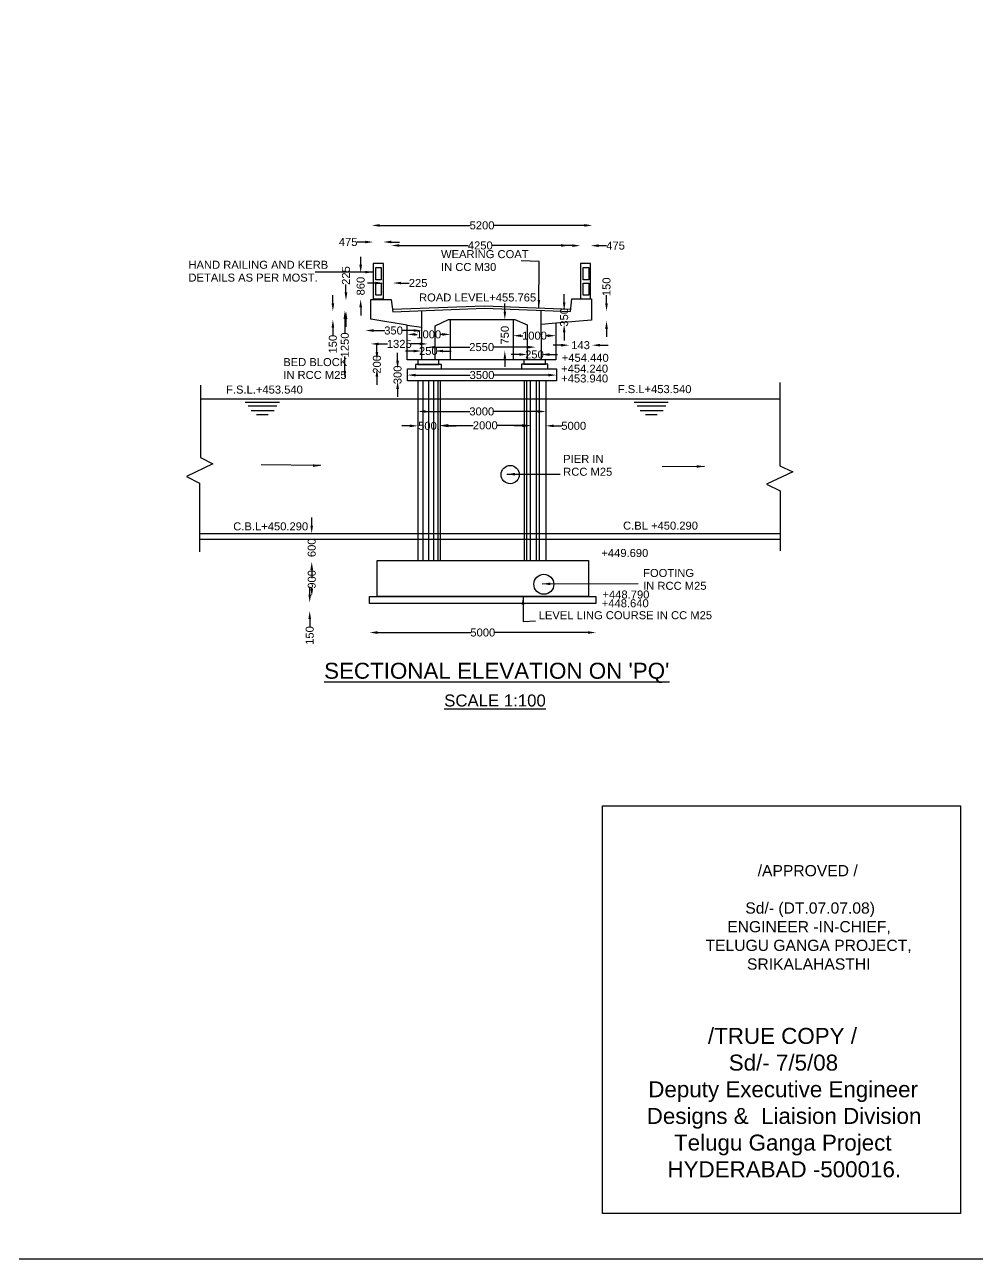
# Model space of a CAD drawing. Header units: millimetres. Extents: x -53221287 to -53198972, y 22125063 to 22139771.
# Drawn here: x -53209494 to -53203543, y 22126115 to 22133831 of the extents above; entities that cross this region are included whole.
import ezdxf

# ---------------------------------------------------------------- set-up
doc = ezdxf.new("R2010")
doc.units = ezdxf.units.MM
doc.header["$MEASUREMENT"] = 0
for name, color, linetype in [('DIMENSION', 7, 'Continuous'), ('DRAWING', 2, 'Continuous'), ('TEXT', 7, 'Continuous')]:
    doc.layers.add(name, color=color, linetype=linetype)
doc.styles.get("Standard").update_dxf_attribs({"font": 'arial.ttf', "height": 50})
doc.dimstyles.get("Standard").update_dxf_attribs({"dimtxt": 50, "dimasz": 50, "dimexe": 0.18, "dimexo": 0.0625, "dimgap": 0.09, "dimtad": 0, "dimdec": 0, "dimzin": 0, "dimdsep": 46, "dimtxsty": 'Standard', "dimcen": 0.09, "dimse1": 1, "dimse2": 1, "dimadec": 0, "dimazin": 0, "dimtfac": 1, "dimtdec": 0, "dimtofl": 0, "dimtmove": 0, "dimatfit": 3, "dimfxl": 1, "dimtolj": 1, "dimtzin": 0, "dimarcsym": 0})

# ---------------------------------------------------------------- blocks, each defined once
blk = doc.blocks.new('*D90')
at = {"layer": 'Defpoints', "color": 0, "transparency": 16777216}
for p in [(-53207325.9, 22132580.8), (-53205948.1, 22132580.8), (-53205948.1, 22132576.8)]:
    blk.add_point(p, dxfattribs=at)
at = {"layer": 'DIMENSION', "color": 0, "lineweight": -2, "transparency": 16777216}
for p, q in [((-53207275.9, 22132576.8), (-53206711.7, 22132576.8)), ((-53205998.1, 22132576.8), (-53206562.3, 22132576.8))]:
    blk.add_line(p, q, dxfattribs=at)
at = {"layer": 'DIMENSION', "color": 0, "transparency": 16777216}
for points in [[(-53207275.9, 22132585.1), (-53207275.9, 22132568.5), (-53207325.9, 22132576.8)], [(-53205998.1, 22132585.1), (-53205998.1, 22132568.5), (-53205948.1, 22132576.8)]]:
    blk.add_solid(points, dxfattribs=at)
at = {"layer": 'DIMENSION', "color": 0, "transparency": 16777216, "insert": (-53206637, 22132576.8), "char_height": 50, "attachment_point": 5}
blk.add_mtext('\\A1;5200', dxfattribs=at)
blk = doc.blocks.new('*D91')
at = {"layer": 'Defpoints', "color": 0, "transparency": 16777216}
for p in [(-53207316.9, 22132473), (-53207316.9, 22132339.4), (-53207253.3, 22132387.5)]:
    blk.add_point(p, dxfattribs=at)
at = {"layer": 'DIMENSION', "color": 0, "lineweight": -2, "transparency": 16777216}
for p, q in [((-53207366.9, 22132473), (-53207416.9, 22132473)), ((-53207203.3, 22132473), (-53207153.3, 22132473))]:
    blk.add_line(p, q, dxfattribs=at)
at = {"layer": 'DIMENSION', "color": 0, "transparency": 16777216}
for points in [[(-53207366.9, 22132481.3), (-53207366.9, 22132464.7), (-53207316.9, 22132473)], [(-53207203.3, 22132481.3), (-53207203.3, 22132464.7), (-53207253.3, 22132473)]]:
    blk.add_solid(points, dxfattribs=at)
at = {"layer": 'DIMENSION', "color": 0, "transparency": 16777216, "insert": (-53207473.4, 22132473), "char_height": 50, "attachment_point": 5}
blk.add_mtext('\\A1;475', dxfattribs=at)
blk = doc.blocks.new('*D92')
at = {"layer": 'Defpoints', "color": 0, "transparency": 16777216}
for p in [(-53207253.3, 22132217.3), (-53207192.3, 22132217.3), (-53207192.3, 22132216.5)]:
    blk.add_point(p, dxfattribs=at)
at = {"layer": 'DIMENSION', "color": 0, "lineweight": -2, "transparency": 16777216}
for p, q in [((-53207303.3, 22132216.5), (-53207353.3, 22132216.5)), ((-53207142.3, 22132216.5), (-53207092.3, 22132216.5))]:
    blk.add_line(p, q, dxfattribs=at)
at = {"layer": 'DIMENSION', "color": 0, "transparency": 16777216}
for points in [[(-53207303.3, 22132224.8), (-53207303.3, 22132208.2), (-53207253.3, 22132216.5)], [(-53207142.3, 22132224.8), (-53207142.3, 22132208.2), (-53207192.3, 22132216.5)]]:
    blk.add_solid(points, dxfattribs=at)
at = {"layer": 'DIMENSION', "color": 0, "transparency": 16777216, "insert": (-53207036.4, 22132216.5), "char_height": 50, "attachment_point": 5}
blk.add_mtext('\\A1;225', dxfattribs=at)
blk = doc.blocks.new('*D93')
at = {"layer": 'Defpoints', "color": 0, "transparency": 16777216}
for p in [(-53207414.2, 22132280.6), (-53207395.2, 22132280.6), (-53207414.2, 22132114.3)]:
    blk.add_point(p, dxfattribs=at)
at = {"layer": 'DIMENSION', "color": 0, "lineweight": -2, "transparency": 16777216}
for p, q in [((-53207395.2, 22132330.6), (-53207395.2, 22132380.6)), ((-53207395.2, 22132064.3), (-53207395.2, 22132014.3))]:
    blk.add_line(p, q, dxfattribs=at)
at = {"layer": 'DIMENSION', "color": 0, "transparency": 16777216}
for points in [[(-53207403.5, 22132330.6), (-53207386.8, 22132330.6), (-53207395.2, 22132280.6)], [(-53207403.5, 22132064.3), (-53207386.8, 22132064.3), (-53207395.2, 22132114.3)]]:
    blk.add_solid(points, dxfattribs=at)
at = {"layer": 'DIMENSION', "color": 0, "transparency": 16777216, "insert": (-53207395.2, 22132197.5), "char_height": 50, "attachment_point": 5, "rotation": 90}
blk.add_mtext('\\A1;860', dxfattribs=at)
blk = doc.blocks.new('*D94')
at = {"layer": 'Defpoints', "color": 0, "transparency": 16777216}
for p in [(-53207486.9, 22132107.7), (-53207479.4, 22132107.7), (-53207479.4, 22132042.3)]:
    blk.add_point(p, dxfattribs=at)
at = {"layer": 'DIMENSION', "color": 0, "lineweight": -2, "transparency": 16777216}
for p, q in [((-53207486.9, 22132157.7), (-53207486.9, 22132207.7)), ((-53207486.9, 22131992.3), (-53207486.9, 22131942.3))]:
    blk.add_line(p, q, dxfattribs=at)
at = {"layer": 'DIMENSION', "color": 0, "transparency": 16777216}
for points in [[(-53207495.3, 22132157.7), (-53207478.6, 22132157.7), (-53207486.9, 22132107.7)], [(-53207495.3, 22131992.3), (-53207478.6, 22131992.3), (-53207486.9, 22132042.3)]]:
    blk.add_solid(points, dxfattribs=at)
at = {"layer": 'DIMENSION', "color": 0, "transparency": 16777216, "insert": (-53207486.9, 22132263.6), "char_height": 50, "attachment_point": 5, "rotation": 90}
blk.add_mtext('\\A1;225', dxfattribs=at)
blk = doc.blocks.new('*D95')
at = {"layer": 'Defpoints', "color": 0, "transparency": 16777216}
for p in [(-53207361.2, 22132039.9), (-53207568.9, 22131987.6), (-53207361.2, 22131987.6)]:
    blk.add_point(p, dxfattribs=at)
at = {"layer": 'DIMENSION', "color": 0, "lineweight": -2, "transparency": 16777216}
for p, q in [((-53207568.9, 22132089.9), (-53207568.9, 22132139.9)), ((-53207568.9, 22131937.6), (-53207568.9, 22131887.6))]:
    blk.add_line(p, q, dxfattribs=at)
at = {"layer": 'DIMENSION', "color": 0, "transparency": 16777216}
for points in [[(-53207577.2, 22132089.9), (-53207560.5, 22132089.9), (-53207568.9, 22132039.9)], [(-53207577.2, 22131937.6), (-53207560.5, 22131937.6), (-53207568.9, 22131987.6)]]:
    blk.add_solid(points, dxfattribs=at)
at = {"layer": 'DIMENSION', "color": 0, "transparency": 16777216, "insert": (-53207568.9, 22131834.7), "char_height": 50, "attachment_point": 5, "rotation": 90}
blk.add_mtext('\\A1;150', dxfattribs=at)
blk = doc.blocks.new('*D96')
at = {"layer": 'Defpoints', "color": 0, "transparency": 16777216}
for p in [(-53207486.9, 22132042.3), (-53207878.7, 22131617.2), (-53207494.2, 22131617.2)]:
    blk.add_point(p, dxfattribs=at)
at = {"layer": 'DIMENSION', "color": 0, "lineweight": -2, "transparency": 16777216}
for p, q in [((-53207494.2, 22131992.3), (-53207494.2, 22131902.1)), ((-53207494.2, 22131667.2), (-53207494.2, 22131757.5))]:
    blk.add_line(p, q, dxfattribs=at)
at = {"layer": 'DIMENSION', "color": 0, "transparency": 16777216}
for points in [[(-53207502.5, 22131992.3), (-53207485.9, 22131992.3), (-53207494.2, 22132042.3)], [(-53207502.5, 22131667.2), (-53207485.9, 22131667.2), (-53207494.2, 22131617.2)]]:
    blk.add_solid(points, dxfattribs=at)
at = {"layer": 'DIMENSION', "color": 0, "transparency": 16777216, "insert": (-53207494.2, 22131829.8), "char_height": 50, "attachment_point": 5, "rotation": 90}
blk.add_mtext('\\A1;1250', dxfattribs=at)
blk = doc.blocks.new('*D97')
at = {"layer": 'Defpoints', "color": 0, "transparency": 16777216}
for p in [(-53207101.9, 22131680.6), (-53207164.5, 22131605), (-53207101.9, 22131605)]:
    blk.add_point(p, dxfattribs=at)
at = {"layer": 'DIMENSION', "color": 0, "lineweight": -2, "transparency": 16777216}
for p, q in [((-53207164.5, 22131730.6), (-53207164.5, 22131780.6)), ((-53207164.5, 22131555), (-53207164.5, 22131505))]:
    blk.add_line(p, q, dxfattribs=at)
at = {"layer": 'DIMENSION', "color": 0, "transparency": 16777216}
for points in [[(-53207172.8, 22131730.6), (-53207156.2, 22131730.6), (-53207164.5, 22131680.6)], [(-53207172.8, 22131555), (-53207156.2, 22131555), (-53207164.5, 22131605)]]:
    blk.add_solid(points, dxfattribs=at)
at = {"layer": 'DIMENSION', "color": 0, "transparency": 16777216, "insert": (-53207164.5, 22131642.8), "char_height": 50, "attachment_point": 5, "rotation": 90}
blk.add_mtext('\\A1;300', dxfattribs=at)
blk = doc.blocks.new('*D98')
at = {"layer": 'Defpoints', "color": 0, "transparency": 16777216}
for p in [(-53207364.8, 22131941.8), (-53207014.8, 22131941.8), (-53207364.8, 22131919.7)]:
    blk.add_point(p, dxfattribs=at)
at = {"layer": 'DIMENSION', "color": 0, "lineweight": -2, "transparency": 16777216}
for p, q in [((-53207314.8, 22131919.7), (-53207245, 22131919.7)), ((-53207064.8, 22131919.7), (-53207134.5, 22131919.7))]:
    blk.add_line(p, q, dxfattribs=at)
at = {"layer": 'DIMENSION', "color": 0, "transparency": 16777216}
for points in [[(-53207314.8, 22131928.1), (-53207314.8, 22131911.4), (-53207364.8, 22131919.7)], [(-53207064.8, 22131928.1), (-53207064.8, 22131911.4), (-53207014.8, 22131919.7)]]:
    blk.add_solid(points, dxfattribs=at)
at = {"layer": 'DIMENSION', "color": 0, "transparency": 16777216, "insert": (-53207189.8, 22131919.7), "char_height": 50, "attachment_point": 5}
blk.add_mtext('\\A1;350', dxfattribs=at)
blk = doc.blocks.new('*D99')
at = {"layer": 'Defpoints', "color": 0, "transparency": 16777216}
for p in [(-53207293.9, 22131736.1), (-53207052.4, 22131736.1), (-53207052.4, 22131680.6)]:
    blk.add_point(p, dxfattribs=at)
at = {"layer": 'DIMENSION', "color": 0, "lineweight": -2, "transparency": 16777216}
for p, q in [((-53207293.9, 22131786.1), (-53207293.9, 22131836.1)), ((-53207293.9, 22131630.6), (-53207293.9, 22131580.6))]:
    blk.add_line(p, q, dxfattribs=at)
at = {"layer": 'DIMENSION', "color": 0, "transparency": 16777216}
for points in [[(-53207302.2, 22131786.1), (-53207285.5, 22131786.1), (-53207293.9, 22131736.1)], [(-53207302.2, 22131630.6), (-53207285.5, 22131630.6), (-53207293.9, 22131680.6)]]:
    blk.add_solid(points, dxfattribs=at)
at = {"layer": 'DIMENSION', "color": 0, "transparency": 16777216, "insert": (-53207293.9, 22131708.3), "char_height": 50, "attachment_point": 5, "rotation": 90}
blk.add_mtext('\\A1;200', dxfattribs=at)
blk = doc.blocks.new('*D100')
at = {"layer": 'Defpoints', "color": 0, "transparency": 16777216}
for p in [(-53207101.9, 22131642.8), (-53206172.3, 22131642.8), (-53206172.3, 22131641.3)]:
    blk.add_point(p, dxfattribs=at)
at = {"layer": 'DIMENSION', "color": 0, "lineweight": -2, "transparency": 16777216}
for p, q in [((-53207051.9, 22131641.3), (-53206711.7, 22131641.3)), ((-53206222.3, 22131641.3), (-53206562.4, 22131641.3))]:
    blk.add_line(p, q, dxfattribs=at)
at = {"layer": 'DIMENSION', "color": 0, "transparency": 16777216}
for points in [[(-53207051.9, 22131649.6), (-53207051.9, 22131633), (-53207101.9, 22131641.3)], [(-53206222.3, 22131649.6), (-53206222.3, 22131633), (-53206172.3, 22131641.3)]]:
    blk.add_solid(points, dxfattribs=at)
at = {"layer": 'DIMENSION', "color": 0, "transparency": 16777216, "insert": (-53206637.1, 22131641.3), "char_height": 50, "attachment_point": 5}
blk.add_mtext('\\A1;3500', dxfattribs=at)
blk = doc.blocks.new('*D101')
at = {"layer": 'Defpoints', "color": 0, "transparency": 16777216}
for p in [(-53207038.4, 22131413.9), (-53206239, 22131413.9), (-53206239, 22131413.9)]:
    blk.add_point(p, dxfattribs=at)
at = {"layer": 'DIMENSION', "color": 0, "lineweight": -2, "transparency": 16777216}
for p, q in [((-53206988.4, 22131413.9), (-53206713.3, 22131413.9)), ((-53206289, 22131413.9), (-53206564.1, 22131413.9))]:
    blk.add_line(p, q, dxfattribs=at)
at = {"layer": 'DIMENSION', "color": 0, "transparency": 16777216}
for points in [[(-53206988.4, 22131422.2), (-53206988.4, 22131405.6), (-53207038.4, 22131413.9)], [(-53206289, 22131422.2), (-53206289, 22131405.6), (-53206239, 22131413.9)]]:
    blk.add_solid(points, dxfattribs=at)
at = {"layer": 'DIMENSION', "color": 0, "transparency": 16777216, "insert": (-53206638.7, 22131413.9), "char_height": 50, "attachment_point": 5}
blk.add_mtext('\\A1;3000', dxfattribs=at)
blk = doc.blocks.new('*D102')
at = {"layer": 'Defpoints', "color": 0, "transparency": 16777216}
for p in [(-53207038.4, 22131334.4), (-53206898, 22131334.4), (-53206898, 22131324.1)]:
    blk.add_point(p, dxfattribs=at)
at = {"layer": 'DIMENSION', "color": 0, "lineweight": -2, "transparency": 16777216}
for p, q in [((-53207088.4, 22131324.1), (-53207138.4, 22131324.1)), ((-53206848, 22131324.1), (-53206798, 22131324.1))]:
    blk.add_line(p, q, dxfattribs=at)
at = {"layer": 'DIMENSION', "color": 0, "transparency": 16777216}
for points in [[(-53207088.4, 22131332.4), (-53207088.4, 22131315.7), (-53207038.4, 22131324.1)], [(-53206848, 22131332.4), (-53206848, 22131315.7), (-53206898, 22131324.1)]]:
    blk.add_solid(points, dxfattribs=at)
at = {"layer": 'DIMENSION', "color": 0, "transparency": 16777216, "insert": (-53206968.2, 22131324.1), "char_height": 50, "attachment_point": 5}
blk.add_mtext('\\A1;500.', dxfattribs=at)
blk = doc.blocks.new('*D103')
at = {"layer": 'Defpoints', "color": 0, "transparency": 16777216}
for p in [(-53206898, 22131324.1), (-53206335.6, 22131327), (-53206335.6, 22131324.1)]:
    blk.add_point(p, dxfattribs=at)
at = {"layer": 'DIMENSION', "color": 0, "lineweight": -2, "transparency": 16777216}
for p, q in [((-53206848, 22131327), (-53206691.9, 22131327)), ((-53206385.6, 22131327), (-53206541.7, 22131327))]:
    blk.add_line(p, q, dxfattribs=at)
at = {"layer": 'DIMENSION', "color": 0, "transparency": 16777216}
for points in [[(-53206848, 22131335.3), (-53206848, 22131318.7), (-53206898, 22131327)], [(-53206385.6, 22131335.3), (-53206385.6, 22131318.7), (-53206335.6, 22131327)]]:
    blk.add_solid(points, dxfattribs=at)
at = {"layer": 'DIMENSION', "color": 0, "transparency": 16777216, "insert": (-53206616.8, 22131327), "char_height": 50, "attachment_point": 5}
blk.add_mtext('\\A1;2000', dxfattribs=at)
blk = doc.blocks.new('*D104')
at = {"layer": 'Defpoints', "color": 0, "transparency": 16777216}
for p in [(-53206335.6, 22131324.1), (-53206239, 22131324.1), (-53206239, 22131324.1)]:
    blk.add_point(p, dxfattribs=at)
at = {"layer": 'DIMENSION', "color": 0, "lineweight": -2, "transparency": 16777216}
for p, q in [((-53206385.6, 22131324.1), (-53206435.6, 22131324.1)), ((-53206189, 22131324.1), (-53206139, 22131324.1))]:
    blk.add_line(p, q, dxfattribs=at)
at = {"layer": 'DIMENSION', "color": 0, "transparency": 16777216}
for points in [[(-53206385.6, 22131332.4), (-53206385.6, 22131315.7), (-53206335.6, 22131324.1)], [(-53206189, 22131332.4), (-53206189, 22131315.7), (-53206239, 22131324.1)]]:
    blk.add_solid(points, dxfattribs=at)
at = {"layer": 'DIMENSION', "color": 0, "transparency": 16777216, "insert": (-53206064.3, 22131324.1), "char_height": 50, "attachment_point": 5}
blk.add_mtext('\\A1;5000', dxfattribs=at)
blk = doc.blocks.new('*D105')
at = {"layer": 'Defpoints', "color": 0, "transparency": 16777216}
for p in [(-53207701, 22130651), (-53207698.9, 22130651), (-53207678.3, 22130472.8)]:
    blk.add_point(p, dxfattribs=at)
at = {"layer": 'DIMENSION', "color": 0, "lineweight": -2, "transparency": 16777216}
for p, q in [((-53207701, 22130701), (-53207701, 22130751)), ((-53207701, 22130422.8), (-53207701, 22130372.8))]:
    blk.add_line(p, q, dxfattribs=at)
at = {"layer": 'DIMENSION', "color": 0, "transparency": 16777216}
for points in [[(-53207709.3, 22130701), (-53207692.7, 22130701), (-53207701, 22130651)], [(-53207709.3, 22130422.8), (-53207692.7, 22130422.8), (-53207701, 22130472.8)]]:
    blk.add_solid(points, dxfattribs=at)
at = {"layer": 'DIMENSION', "color": 0, "transparency": 16777216, "insert": (-53207701, 22130561.9), "char_height": 50, "attachment_point": 5, "rotation": 90}
blk.add_mtext('\\A1;600', dxfattribs=at)
blk = doc.blocks.new('*D106')
at = {"layer": 'Defpoints', "color": 0, "transparency": 16777216}
for p in [(-53207713, 22130472.8), (-53207713, 22130256.4), (-53207700.6, 22130256.4)]:
    blk.add_point(p, dxfattribs=at)
at = {"layer": 'DIMENSION', "color": 0, "lineweight": -2, "transparency": 16777216}
for p, q in [((-53207700.6, 22130422.8), (-53207700.6, 22130419.8)), ((-53207700.6, 22130306.4), (-53207700.6, 22130309.4))]:
    blk.add_line(p, q, dxfattribs=at)
at = {"layer": 'DIMENSION', "color": 0, "transparency": 16777216}
for points in [[(-53207709, 22130422.8), (-53207692.3, 22130422.8), (-53207700.6, 22130472.8)], [(-53207709, 22130306.4), (-53207692.3, 22130306.4), (-53207700.6, 22130256.4)]]:
    blk.add_solid(points, dxfattribs=at)
at = {"layer": 'DIMENSION', "color": 0, "transparency": 16777216, "insert": (-53207700.6, 22130364.6), "char_height": 50, "attachment_point": 5, "rotation": 90}
blk.add_mtext('\\A1;900', dxfattribs=at)
blk = doc.blocks.new('*D107')
at = {"layer": 'Defpoints', "color": 0, "transparency": 16777216}
for p in [(-53207713.5, 22130166.6), (-53207708.5, 22130218.6), (-53207708.5, 22130166.6)]:
    blk.add_point(p, dxfattribs=at)
at = {"layer": 'DIMENSION', "color": 0, "lineweight": -2, "transparency": 16777216}
for p, q in [((-53207713.5, 22130268.6), (-53207713.5, 22130318.6)), ((-53207713.5, 22130116.6), (-53207713.5, 22130066.6))]:
    blk.add_line(p, q, dxfattribs=at)
at = {"layer": 'DIMENSION', "color": 0, "transparency": 16777216}
for points in [[(-53207721.8, 22130268.6), (-53207705.1, 22130268.6), (-53207713.5, 22130218.6)], [(-53207721.8, 22130116.6), (-53207705.1, 22130116.6), (-53207713.5, 22130166.6)]]:
    blk.add_solid(points, dxfattribs=at)
at = {"layer": 'DIMENSION', "color": 0, "transparency": 16777216, "insert": (-53207713.5, 22130013.7), "char_height": 50, "attachment_point": 5, "rotation": 90}
blk.add_mtext('\\A1;150', dxfattribs=at)
blk = doc.blocks.new('*D108')
at = {"layer": 'Defpoints', "color": 0, "transparency": 16777216}
for p in [(-53207339.1, 22130214.3), (-53205925.4, 22130214.3), (-53205925.4, 22130032.3)]:
    blk.add_point(p, dxfattribs=at)
at = {"layer": 'DIMENSION', "color": 0, "lineweight": -2, "transparency": 16777216}
for p, q in [((-53207289.1, 22130032.3), (-53206706.9, 22130032.3)), ((-53205975.4, 22130032.3), (-53206557.6, 22130032.3))]:
    blk.add_line(p, q, dxfattribs=at)
at = {"layer": 'DIMENSION', "color": 0, "transparency": 16777216}
for points in [[(-53207289.1, 22130040.7), (-53207289.1, 22130024), (-53207339.1, 22130032.3)], [(-53205975.4, 22130040.7), (-53205975.4, 22130024), (-53205925.4, 22130032.3)]]:
    blk.add_solid(points, dxfattribs=at)
at = {"layer": 'DIMENSION', "color": 0, "transparency": 16777216, "insert": (-53206632.3, 22130032.3), "char_height": 50, "attachment_point": 5}
blk.add_mtext('\\A1;5000', dxfattribs=at)
blk = doc.blocks.new('*D109')
at = {"layer": 'Defpoints', "color": 0, "transparency": 16777216}
for p in [(-53207014.8, 22131791.7), (-53207014.8, 22131791.7), (-53206930.5, 22131791.7)]:
    blk.add_point(p, dxfattribs=at)
at = {"layer": 'DIMENSION', "color": 0, "lineweight": -2, "transparency": 16777216}
for p, q in [((-53207064.8, 22131791.7), (-53207114.8, 22131791.7)), ((-53206880.5, 22131791.7), (-53206830.5, 22131791.7))]:
    blk.add_line(p, q, dxfattribs=at)
at = {"layer": 'DIMENSION', "color": 0, "transparency": 16777216}
for points in [[(-53207064.8, 22131800), (-53207064.8, 22131783.4), (-53207014.8, 22131791.7)], [(-53206880.5, 22131800), (-53206880.5, 22131783.4), (-53206930.5, 22131791.7)]]:
    blk.add_solid(points, dxfattribs=at)
at = {"layer": 'DIMENSION', "color": 0, "transparency": 16777216, "insert": (-53206972.6, 22131791.7), "char_height": 50, "attachment_point": 5}
blk.add_mtext('\\A1;250', dxfattribs=at)
blk = doc.blocks.new('*D110')
at = {"layer": 'Defpoints', "color": 0, "transparency": 16777216}
for p in [(-53207104.1, 22131895.6), (-53207104.1, 22131892.1), (-53206835.7, 22131883.6)]:
    blk.add_point(p, dxfattribs=at)
at = {"layer": 'DIMENSION', "color": 0, "lineweight": -2, "transparency": 16777216}
for p, q in [((-53207054.1, 22131895.6), (-53207042.2, 22131895.6)), ((-53206885.7, 22131895.6), (-53206897.6, 22131895.6))]:
    blk.add_line(p, q, dxfattribs=at)
at = {"layer": 'DIMENSION', "color": 0, "transparency": 16777216}
for points in [[(-53207054.1, 22131904), (-53207054.1, 22131887.3), (-53207104.1, 22131895.6)], [(-53206885.7, 22131904), (-53206885.7, 22131887.3), (-53206835.7, 22131895.6)]]:
    blk.add_solid(points, dxfattribs=at)
at = {"layer": 'DIMENSION', "color": 0, "transparency": 16777216, "insert": (-53206969.9, 22131895.6), "char_height": 50, "attachment_point": 5}
blk.add_mtext('\\A1;1000', dxfattribs=at)
blk = doc.blocks.new('*D111')
at = {"layer": 'Defpoints', "color": 0, "transparency": 16777216}
for p in [(-53207203.3, 22132464.7), (-53206092.9, 22132464.7), (-53206092.9, 22132451.3)]:
    blk.add_point(p, dxfattribs=at)
at = {"layer": 'DIMENSION', "color": 0, "lineweight": -2, "transparency": 16777216}
for p, q in [((-53207153.3, 22132451.3), (-53206723.8, 22132451.3)), ((-53206142.9, 22132451.3), (-53206572.4, 22132451.3))]:
    blk.add_line(p, q, dxfattribs=at)
at = {"layer": 'DIMENSION', "color": 0, "transparency": 16777216}
for points in [[(-53207153.3, 22132459.6), (-53207153.3, 22132442.9), (-53207203.3, 22132451.3)], [(-53206142.9, 22132459.6), (-53206142.9, 22132442.9), (-53206092.9, 22132451.3)]]:
    blk.add_solid(points, dxfattribs=at)
at = {"layer": 'DIMENSION', "color": 0, "transparency": 16777216, "insert": (-53206648.1, 22132451.3), "char_height": 50, "attachment_point": 5}
blk.add_mtext('\\A1;4250', dxfattribs=at)
blk = doc.blocks.new('*D112')
at = {"layer": 'Defpoints', "color": 0, "transparency": 16777216}
for p in [(-53206092.9, 22132451.3), (-53205949.6, 22132451.3), (-53205949.6, 22131828.1)]:
    blk.add_point(p, dxfattribs=at)
at = {"layer": 'DIMENSION', "color": 0, "lineweight": -2, "transparency": 16777216}
for p, q in [((-53206142.9, 22131828.1), (-53206192.9, 22131828.1)), ((-53205899.6, 22131828.1), (-53205849.6, 22131828.1))]:
    blk.add_line(p, q, dxfattribs=at)
at = {"layer": 'DIMENSION', "color": 0, "transparency": 16777216}
for points in [[(-53206142.9, 22131836.5), (-53206142.9, 22131819.8), (-53206092.9, 22131828.1)], [(-53205899.6, 22131836.5), (-53205899.6, 22131819.8), (-53205949.6, 22131828.1)]]:
    blk.add_solid(points, dxfattribs=at)
at = {"layer": 'DIMENSION', "color": 0, "transparency": 16777216, "insert": (-53206021.3, 22131828.1), "char_height": 50, "attachment_point": 5}
blk.add_mtext('\\A1;143', dxfattribs=at)
blk = doc.blocks.new('*D113')
at = {"layer": 'Defpoints', "color": 0, "transparency": 16777216}
for p in [(-53207331.9, 22131827), (-53206976.1, 22131836), (-53206976.1, 22131827)]:
    blk.add_point(p, dxfattribs=at)
at = {"layer": 'DIMENSION', "color": 0, "lineweight": -2, "transparency": 16777216}
for p, q in [((-53207281.9, 22131836), (-53207226.6, 22131836)), ((-53207026.1, 22131836), (-53207081.4, 22131836))]:
    blk.add_line(p, q, dxfattribs=at)
at = {"layer": 'DIMENSION', "color": 0, "transparency": 16777216}
for points in [[(-53207281.9, 22131844.4), (-53207281.9, 22131827.7), (-53207331.9, 22131836)], [(-53207026.1, 22131844.4), (-53207026.1, 22131827.7), (-53206976.1, 22131836)]]:
    blk.add_solid(points, dxfattribs=at)
at = {"layer": 'DIMENSION', "color": 0, "transparency": 16777216, "insert": (-53207154, 22131836), "char_height": 50, "attachment_point": 5}
blk.add_mtext('\\A1;1325', dxfattribs=at)
blk = doc.blocks.new('*D114')
at = {"layer": 'Defpoints', "color": 0, "transparency": 16777216}
for p in [(-53206976.1, 22131836), (-53206302, 22131836), (-53206302, 22131816)]:
    blk.add_point(p, dxfattribs=at)
at = {"layer": 'DIMENSION', "color": 0, "lineweight": -2, "transparency": 16777216}
for p, q in [((-53206926.1, 22131816), (-53206714.1, 22131816)), ((-53206352, 22131816), (-53206564, 22131816))]:
    blk.add_line(p, q, dxfattribs=at)
at = {"layer": 'DIMENSION', "color": 0, "transparency": 16777216}
for points in [[(-53206926.1, 22131824.3), (-53206926.1, 22131807.7), (-53206976.1, 22131816)], [(-53206352, 22131824.3), (-53206352, 22131807.7), (-53206302, 22131816)]]:
    blk.add_solid(points, dxfattribs=at)
at = {"layer": 'DIMENSION', "color": 0, "transparency": 16777216, "insert": (-53206639.1, 22131816), "char_height": 50, "attachment_point": 5}
blk.add_mtext('\\A1;2550', dxfattribs=at)
blk = doc.blocks.new('*D115')
at = {"layer": 'Defpoints', "color": 0, "transparency": 16777216}
for p in [(-53206494.5, 22131987.8), (-53206494.5, 22131987.8), (-53206494.5, 22131793.8)]:
    blk.add_point(p, dxfattribs=at)
at = {"layer": 'DIMENSION', "color": 0, "lineweight": -2, "transparency": 16777216}
for p, q in [((-53206494.5, 22132037.8), (-53206494.5, 22132087.8)), ((-53206494.5, 22131743.8), (-53206494.5, 22131693.8))]:
    blk.add_line(p, q, dxfattribs=at)
at = {"layer": 'DIMENSION', "color": 0, "transparency": 16777216}
for points in [[(-53206502.8, 22132037.8), (-53206486.1, 22132037.8), (-53206494.5, 22131987.8)], [(-53206502.8, 22131743.8), (-53206486.1, 22131743.8), (-53206494.5, 22131793.8)]]:
    blk.add_solid(points, dxfattribs=at)
at = {"layer": 'DIMENSION', "color": 0, "transparency": 16777216, "insert": (-53206494.5, 22131890.8), "char_height": 50, "attachment_point": 5, "rotation": 90}
blk.add_mtext('\\A1;750', dxfattribs=at)
blk = doc.blocks.new('*D116')
at = {"layer": 'Defpoints', "color": 0, "transparency": 16777216}
for p in [(-53206442.8, 22131876.4), (-53206176.1, 22131887.6), (-53206176.1, 22131876.4)]:
    blk.add_point(p, dxfattribs=at)
at = {"layer": 'DIMENSION', "color": 0, "lineweight": -2, "transparency": 16777216}
for p, q in [((-53206392.8, 22131887.6), (-53206381.8, 22131887.6)), ((-53206226.1, 22131887.6), (-53206237.1, 22131887.6))]:
    blk.add_line(p, q, dxfattribs=at)
at = {"layer": 'DIMENSION', "color": 0, "transparency": 16777216}
for points in [[(-53206392.8, 22131895.9), (-53206392.8, 22131879.3), (-53206442.8, 22131887.6)], [(-53206226.1, 22131895.9), (-53206226.1, 22131879.3), (-53206176.1, 22131887.6)]]:
    blk.add_solid(points, dxfattribs=at)
at = {"layer": 'DIMENSION', "color": 0, "transparency": 16777216, "insert": (-53206309.5, 22131887.6), "char_height": 50, "attachment_point": 5}
blk.add_mtext('\\A1;1000', dxfattribs=at)
blk = doc.blocks.new('*D117')
at = {"layer": 'Defpoints', "color": 0, "transparency": 16777216}
for p in [(-53206267.3, 22132046.3), (-53206266.6, 22131958.3), (-53206124, 22131958.3)]:
    blk.add_point(p, dxfattribs=at)
at = {"layer": 'DIMENSION', "color": 0, "lineweight": -2, "transparency": 16777216}
for p, q in [((-53206124, 22132096.3), (-53206124, 22132146.3)), ((-53206124, 22131908.3), (-53206124, 22131858.3))]:
    blk.add_line(p, q, dxfattribs=at)
at = {"layer": 'DIMENSION', "color": 0, "transparency": 16777216}
for points in [[(-53206132.3, 22132096.3), (-53206115.6, 22132096.3), (-53206124, 22132046.3)], [(-53206132.3, 22131908.3), (-53206115.6, 22131908.3), (-53206124, 22131958.3)]]:
    blk.add_solid(points, dxfattribs=at)
at = {"layer": 'DIMENSION', "color": 0, "transparency": 16777216, "insert": (-53206124, 22132002.3), "char_height": 50, "attachment_point": 5, "rotation": 90}
blk.add_mtext('\\A1;350', dxfattribs=at)
blk = doc.blocks.new('*D118')
at = {"layer": 'Defpoints', "color": 0, "transparency": 16777216}
for p in [(-53205959.3, 22132450.2), (-53206022.5, 22132337.7), (-53205959.3, 22132337.7)]:
    blk.add_point(p, dxfattribs=at)
at = {"layer": 'DIMENSION', "color": 0, "lineweight": -2, "transparency": 16777216}
for p, q in [((-53206072.5, 22132450.2), (-53206122.5, 22132450.2)), ((-53205909.3, 22132450.2), (-53205859.3, 22132450.2))]:
    blk.add_line(p, q, dxfattribs=at)
at = {"layer": 'DIMENSION', "color": 0, "transparency": 16777216}
for points in [[(-53206072.5, 22132458.5), (-53206072.5, 22132441.9), (-53206022.5, 22132450.2)], [(-53205909.3, 22132458.5), (-53205909.3, 22132441.9), (-53205959.3, 22132450.2)]]:
    blk.add_solid(points, dxfattribs=at)
at = {"layer": 'DIMENSION', "color": 0, "transparency": 16777216, "insert": (-53205802.8, 22132450.2), "char_height": 50, "attachment_point": 5}
blk.add_mtext('\\A1;475', dxfattribs=at)
blk = doc.blocks.new('*D119')
at = {"layer": 'Defpoints', "color": 0, "transparency": 16777216}
for p in [(-53206354.3, 22131785.5), (-53206265.3, 22131786.2), (-53206265.3, 22131769.9)]:
    blk.add_point(p, dxfattribs=at)
at = {"layer": 'DIMENSION', "color": 0, "lineweight": -2, "transparency": 16777216}
for p, q in [((-53206404.3, 22131769.9), (-53206454.3, 22131769.9)), ((-53206215.3, 22131769.9), (-53206165.3, 22131769.9))]:
    blk.add_line(p, q, dxfattribs=at)
at = {"layer": 'DIMENSION', "color": 0, "transparency": 16777216}
for points in [[(-53206404.3, 22131778.3), (-53206404.3, 22131761.6), (-53206354.3, 22131769.9)], [(-53206215.3, 22131778.3), (-53206215.3, 22131761.6), (-53206265.3, 22131769.9)]]:
    blk.add_solid(points, dxfattribs=at)
at = {"layer": 'DIMENSION', "color": 0, "transparency": 16777216, "insert": (-53206309.8, 22131769.9), "char_height": 50, "attachment_point": 5}
blk.add_mtext('\\A1;250', dxfattribs=at)
blk = doc.blocks.new('*D120')
at = {"layer": 'Defpoints', "color": 0, "transparency": 16777216}
for p in [(-53205865.6, 22132040.3), (-53205859.4, 22132040.3), (-53205865.6, 22131980.2)]:
    blk.add_point(p, dxfattribs=at)
at = {"layer": 'DIMENSION', "color": 0, "lineweight": -2, "transparency": 16777216}
for p, q in [((-53205859.4, 22132090.3), (-53205859.4, 22132140.3)), ((-53205859.4, 22131930.2), (-53205859.4, 22131880.2))]:
    blk.add_line(p, q, dxfattribs=at)
at = {"layer": 'DIMENSION', "color": 0, "transparency": 16777216}
for points in [[(-53205867.7, 22132090.3), (-53205851.1, 22132090.3), (-53205859.4, 22132040.3)], [(-53205867.7, 22131930.2), (-53205851.1, 22131930.2), (-53205859.4, 22131980.2)]]:
    blk.add_solid(points, dxfattribs=at)
at = {"layer": 'DIMENSION', "color": 0, "transparency": 16777216, "insert": (-53205859.4, 22132193.2), "char_height": 50, "attachment_point": 5, "rotation": 90}
blk.add_mtext('\\A1;150', dxfattribs=at)

msp = doc.modelspace()

# ---------------------------------------------------------------- linework, layer by layer
at = {"layer": 'DIMENSION', "color": 0}
for points in [[(-53198992.2, 22126115.1), (-53221286.8, 22126115.1), (-53221286.8, 22139762.1), (-53198992.2, 22139762.1)], [(-53203648.5, 22126400.7), (-53205884.2, 22126400.7), (-53205884.2, 22128949.7), (-53203648.5, 22128949.7)]]:
    msp.add_lwpolyline(points, close=True, dxfattribs=at)
at = {"layer": 'DRAWING', "color": 0}
for points in [[(-53207316.9, 22132118.7), (-53207253.3, 22132118.7), (-53207253.3, 22132339.4), (-53207316.9, 22132339.4)], [(-53206022.5, 22132117.8), (-53205959.3, 22132117.8), (-53205959.3, 22132337.7), (-53206022.5, 22132337.7)], [(-53207301.4, 22132312.8), (-53207267.3, 22132312.8), (-53207267.3, 22132236.9), (-53207301.4, 22132236.9)], [(-53206005, 22132312.8), (-53205970.9, 22132312.8), (-53205970.9, 22132236.9), (-53206005, 22132236.9)], [(-53207301.4, 22132216.4), (-53207267.3, 22132216.4), (-53207267.3, 22132140.6), (-53207301.4, 22132140.6)], [(-53206005, 22132216.4), (-53205970.9, 22132216.4), (-53205970.9, 22132140.6), (-53206005, 22132140.6)], [(-53207052.4, 22131680.6), (-53206890.1, 22131680.6), (-53206890.1, 22131707.4), (-53207052.4, 22131707.4)], [(-53207038.6, 22131707.4), (-53206906.6, 22131707.4), (-53206906.6, 22131736.1), (-53207038.6, 22131736.1)], [(-53206390.1, 22131680.6), (-53206226.2, 22131680.6), (-53206226.2, 22131708.6), (-53206390.1, 22131708.6)], [(-53206375.1, 22131708.6), (-53206241.2, 22131708.6), (-53206241.2, 22131736.1), (-53206375.1, 22131736.1)], [(-53207101.9, 22131680.6), (-53206172.3, 22131680.6), (-53206172.3, 22131605), (-53207101.9, 22131605)], [(-53207292.8, 22130482.8), (-53205972.1, 22130482.8), (-53205972.1, 22130256.7), (-53207292.8, 22130256.7)], [(-53207339.1, 22130256.7), (-53205925.4, 22130256.7), (-53205925.4, 22130214.3), (-53207339.1, 22130214.3)]]:
    msp.add_lwpolyline(points, close=True, dxfattribs=at)
for points in [[(-53207332.5, 22132114.3), (-53207203.8, 22132114.3), (-53207194.9, 22132037.3), (-53206622.3, 22132059.6), (-53206084.3, 22132039.4), (-53206076.3, 22132117.8), (-53205952.6, 22132117.8), (-53205952.6, 22131983.9), (-53206176.1, 22131965.7), (-53206176.1, 22131736.1), (-53207104.1, 22131736.1), (-53207104.1, 22131954.2), (-53207332.5, 22131990.1), (-53207332.5, 22132114.3)], [(-53207196.7, 22132052.7), (-53206621.4, 22132075.1), (-53206082.9, 22132052.7)], [(-53207014.8, 22132044.3), (-53207014.8, 22131736.1)], [(-53206264.9, 22131736.1), (-53206267.3, 22132046.3)], [(-53207104.1, 22131954.2), (-53207014.8, 22131941.8)], [(-53206930.5, 22131736.1), (-53206930.5, 22131950.1), (-53206847.3, 22131987.8), (-53206432.9, 22131987.8), (-53206354.3, 22131954.5), (-53206354.3, 22131736.1)], [(-53206835.7, 22131987.8), (-53206835.7, 22131736.1)], [(-53206442.8, 22131987.8), (-53206442.8, 22131736.1)], [(-53206176.1, 22131965.7), (-53206266.6, 22131958.3)], [(-53208396.4, 22131578.8), (-53208396.4, 22131126.5), (-53208318.6, 22131086.2), (-53208483.4, 22131006.7), (-53208401.5, 22130965.2), (-53208401.5, 22130536.8)], [(-53207038.4, 22131605), (-53207038.4, 22130482.8)], [(-53207006.6, 22131605), (-53207006.6, 22130482.8)], [(-53206972.1, 22131605), (-53206972.1, 22130482.8)], [(-53206940.9, 22131605), (-53206940.9, 22130482.8)], [(-53206912.3, 22131605), (-53206912.3, 22130482.8)], [(-53206898, 22131605), (-53206898, 22130482.8)], [(-53206374.4, 22131605), (-53206374.4, 22130482.8)], [(-53206358.4, 22131605), (-53206358.4, 22130482.8)], [(-53206335.6, 22131605), (-53206335.6, 22130482.8)], [(-53206299.1, 22131605), (-53206299.1, 22130482.8)], [(-53206279.3, 22131605), (-53206279.3, 22130482.8)], [(-53206239, 22131605), (-53206239, 22130482.8)], [(-53204777.7, 22131594.7), (-53204777.7, 22131074.9), (-53204696.1, 22131037.1), (-53204859.3, 22130959.6), (-53204775.7, 22130917.8), (-53204775.7, 22130542.2)], [(-53208396.4, 22131492.9), (-53204777.7, 22131492.9)], [(-53208117.4, 22131471.8), (-53207902.9, 22131471.8)], [(-53205687.7, 22131471.8), (-53205473.3, 22131471.8)], [(-53207918.1, 22131447), (-53208097.6, 22131447)], [(-53208078.2, 22131419.2), (-53207935.8, 22131419.2)], [(-53207972, 22131393.1), (-53208046.2, 22131393.1)], [(-53205488.5, 22131447), (-53205667.9, 22131447)], [(-53205648.6, 22131419.2), (-53205506.2, 22131419.2)], [(-53205542.4, 22131393.1), (-53205616.5, 22131393.1)], [(-53208401.5, 22130651), (-53204775.7, 22130651)], [(-53208401.5, 22130615.3), (-53204775.7, 22130615.3)]]:
    msp.add_lwpolyline(points, dxfattribs=at)
for centre, radius in [((-53206461.2, 22131019.6), 57), ((-53206250.9, 22130333.8), 62.3)]:
    msp.add_circle(centre, radius, dxfattribs=at)

# ---------------------------------------------------------------- texts
at = {"layer": 'TEXT', "color": 0}
for s, height, p in [('WEARING COAT ', 50, (-53206893.4, 22132372.3)), ('HAND RAILING AND KERB', 50, (-53208471.1, 22132305.9)), ('IN CC M30', 50, (-53206893.4, 22132291.9)), ('DETAILS AS PER MOST.', 50, (-53208471.1, 22132225.6)), ('ROAD LEVEL+455.765', 50, (-53207030.7, 22132101.4)), ('+454.440', 50, (-53206139.1, 22131724.5)), ('BED BLOCK', 50, (-53207878.7, 22131697.6)), ('+454.240', 50, (-53206142.9, 22131656.5)), ('IN RCC M25', 50, (-53207878.7, 22131617.2)), ('+453.940', 50, (-53206142.6, 22131595.1)), ('F.S.L.+453.540', 50, (-53208236, 22131525.7)), ('F.S.L+453.540', 50, (-53205789, 22131528.7)), ('PIER IN ', 50, (-53206130.1, 22131092.5)), ('RCC M25', 50, (-53206130.1, 22131012.2)), ('C.B.L+450.290', 50, (-53208191.1, 22130670.9)), ('C.BL +450.290', 50, (-53205756.1, 22130675.4)), ('+449.690', 50, (-53205891.8, 22130504.4)), ('FOOTING', 50, (-53205630.7, 22130379.6)), ('IN RCC M25', 50, (-53205630.7, 22130299.3)), ('+448.640', 50, (-53205889, 22130190.3)), ('+448.790', 50, (-53205884.8, 22130245)), ('LEVEL LING COURSE IN CC M25', 50, (-53206283.1, 22130115.6)), ("%%USECTIONAL ELEVATION ON 'PQ'", 100, (-53207623.7, 22129743.4)), ('%%USCALE 1:100', 75, (-53206873.5, 22129570.1))]:
    msp.add_text(s, height=height, dxfattribs=at).set_placement(p)
at = {"layer": 'TEXT', "color": 0, "attachment_point": 1}
for s, insert, char_height, width in [('\\pi619.78;/APPROVED /\\P\\pi932.25;\\P\\pi515.52; Sd/- (DT.07.07.08) \\P\\pi429.77;ENGINEER -IN-CHIEF, \\P\\pi293.87;TELUGU GANGA PROJECT, \\P\\pi553.01;SRIKALAHASTHI ', (-53205535, 22128579), 70, 1864.507), ('\\pi417.29;/TRUE COPY /\\P\\pi547.51;Sd/- 7/5/08 \\P\\pi44.887;Deputy Executive Engineer  \\P\\pi35.235;Designs &  Liaision Division  \\P\\pi205.66;Telugu Ganga Project  \\P\\pi164.81;HYDERABAD -500016.', (-53205643.5, 22127561.2), 100, 1766.036)]:
    msp.add_mtext(s, dxfattribs=dict(at, insert=insert, char_height=char_height, width=width))

# ---------------------------------------------------------------- dimensions: what is measured, and where the dimension line sits
at = {"layer": 'DIMENSION', "color": 0}
for base, p1, p2, text, picture, middle in [((-53205948.1, 22132576.8), (-53207325.9, 22132580.8), (-53205948.1, 22132580.8), '5200', '*D90', (-53206637, 22132576.8)), ((-53206092.9, 22132451.3), (-53207203.3, 22132464.7), (-53206092.9, 22132464.7), '4250', '*D111', (-53206648.1, 22132451.3)), ((-53205959.3, 22132450.2), (-53206022.5, 22132337.7), (-53205959.3, 22132337.7), '475', '*D118', (-53205802.8, 22132450.2)), ((-53207192.3, 22132216.5), (-53207253.3, 22132217.3), (-53207192.3, 22132217.3), '225', '*D92', (-53207036.4, 22132216.5)), ((-53206976.1, 22131836), (-53207331.9, 22131827), (-53206976.1, 22131827), '1325', '*D113', (-53207154, 22131836)), ((-53207104.1, 22131895.6), (-53206835.7, 22131883.6), (-53207104.1, 22131892.1), '1000', '*D110', (-53206969.9, 22131895.6)), ((-53206176.1, 22131887.6), (-53206442.8, 22131876.4), (-53206176.1, 22131876.4), '1000', '*D116', (-53206309.5, 22131887.6)), ((-53206302, 22131816), (-53206976.1, 22131836), (-53206302, 22131836), '2550', '*D114', (-53206639.1, 22131816)), ((-53206172.3, 22131641.3), (-53207101.9, 22131642.8), (-53206172.3, 22131642.8), '3500', '*D100', (-53206637.1, 22131641.3)), ((-53206239, 22131413.9), (-53207038.4, 22131413.9), (-53206239, 22131413.9), '3000', '*D101', (-53206638.7, 22131413.9)), ((-53206898, 22131324.1), (-53207038.4, 22131334.4), (-53206898, 22131334.4), '500.', '*D102', (-53206968.2, 22131324.1)), ((-53206335.6, 22131327), (-53206898, 22131324.1), (-53206335.6, 22131324.1), '2000', '*D103', (-53206616.8, 22131327)), ((-53206239, 22131324.1), (-53206335.6, 22131324.1), (-53206239, 22131324.1), '5000', '*D104', (-53206064.3, 22131324.1)), ((-53205925.4, 22130032.3), (-53207339.1, 22130214.3), (-53205925.4, 22130214.3), '5000', '*D108', (-53206632.3, 22130032.3))]:
    dim = msp.add_linear_dim(base=base, p1=p1, p2=p2, text=text, dimstyle='Standard', dxfattribs=at)
    dim.commit()
    dim.dimension.update_dxf_attribs({"geometry": picture, "text_midpoint": middle})
for base, p1, p2, text, picture, middle in [((-53207316.9, 22132473), (-53207253.3, 22132387.5), (-53207316.9, 22132339.4), '475', '*D91', (-53207473.4, 22132473)), ((-53207014.8, 22131791.7), (-53206930.5, 22131791.7), (-53207014.8, 22131791.7), '250', '*D109', (-53206972.6, 22131791.7)), ((-53206265.3, 22131769.9), (-53206354.3, 22131785.5), (-53206265.3, 22131786.2), '250', '*D119', (-53206309.8, 22131769.9))]:
    dim = msp.add_linear_dim(base=base, p1=p1, p2=p2, text=text, dimstyle='Standard', dxfattribs=at)
    dim.commit()
    dim.dimension.update_dxf_attribs({"geometry": picture, "text_midpoint": middle, "dimtype": 160})
for base, p1, p2, picture, middle in [((-53205949.6, 22131828.1), (-53206092.9, 22132451.3), (-53205949.6, 22132451.3), '*D112', (-53206021.3, 22131828.1)), ((-53207364.8, 22131919.7), (-53207014.8, 22131941.8), (-53207364.8, 22131941.8), '*D98', (-53207189.8, 22131919.7))]:
    dim = msp.add_linear_dim(base=base, p1=p1, p2=p2, dimstyle='Standard', dxfattribs=at)
    dim.commit()
    dim.dimension.update_dxf_attribs({"geometry": picture, "text_midpoint": middle})
for base, p1, p2, text, picture, middle in [((-53207486.9, 22132107.7), (-53207479.4, 22132042.3), (-53207479.4, 22132107.7), '225', '*D94', (-53207486.9, 22132263.6)), ((-53207395.2, 22132280.6), (-53207414.2, 22132114.3), (-53207414.2, 22132280.6), '860', '*D93', (-53207395.2, 22132197.5)), ((-53205859.4, 22132040.3), (-53205865.6, 22131980.2), (-53205865.6, 22132040.3), '150', '*D120', (-53205859.4, 22132193.2)), ((-53207568.9, 22131987.6), (-53207361.2, 22132039.9), (-53207361.2, 22131987.6), '150', '*D95', (-53207568.9, 22131834.7)), ((-53206494.5, 22131987.8), (-53206494.5, 22131793.8), (-53206494.5, 22131987.8), '750', '*D115', (-53206494.5, 22131890.8)), ((-53207494.2, 22131617.2), (-53207486.9, 22132042.3), (-53207878.7, 22131617.2), '1250', '*D96', (-53207494.2, 22131829.8)), ((-53207700.6, 22130256.4), (-53207713, 22130472.8), (-53207713, 22130256.4), '900', '*D106', (-53207700.6, 22130364.6)), ((-53207713.5, 22130166.6), (-53207708.5, 22130218.6), (-53207708.5, 22130166.6), '150', '*D107', (-53207713.5, 22130013.7))]:
    dim = msp.add_linear_dim(base=base, p1=p1, p2=p2, angle=90, text=text, dimstyle='Standard', dxfattribs=at)
    dim.commit()
    dim.dimension.update_dxf_attribs({"geometry": picture, "text_midpoint": middle})
for base, p1, p2, text, picture, middle in [((-53206124, 22131958.3), (-53206267.3, 22132046.3), (-53206266.6, 22131958.3), '350', '*D117', (-53206124, 22132002.3)), ((-53207293.9, 22131736.1), (-53207052.4, 22131680.6), (-53207052.4, 22131736.1), '200', '*D99', (-53207293.9, 22131708.3)), ((-53207164.5, 22131605), (-53207101.9, 22131680.6), (-53207101.9, 22131605), '300', '*D97', (-53207164.5, 22131642.8)), ((-53207701, 22130651), (-53207678.3, 22130472.8), (-53207698.9, 22130651), '600', '*D105', (-53207701, 22130561.9))]:
    dim = msp.add_linear_dim(base=base, p1=p1, p2=p2, angle=90, text=text, dimstyle='Standard', dxfattribs=at)
    dim.commit()
    dim.dimension.update_dxf_attribs({"geometry": picture, "text_midpoint": middle, "dimtype": 160})

# ---------------------------------------------------------------- leaders
for points in [[(-53206282.1, 22132061), (-53206279.4, 22132351.8), (-53206392.7, 22132354.4)], [(-53207316.9, 22132284.9), (-53207679.7, 22132285.1)], [(-53207643.5, 22131075.3), (-53208016.3, 22131079.4)], [(-53206481.6, 22131021.7), (-53206148.3, 22131021.7)], [(-53205247, 22131070.6), (-53205512.1, 22131068.1)], [(-53206260.5, 22130336.5), (-53205661.4, 22130339.3)], [(-53206380.7, 22130256.7), (-53206380.7, 22130101.3), (-53206303.9, 22130105)]]:
    msp.add_leader(points, dimstyle='Standard', override={"dimgap": 0.09, "dimtad": 0}, dxfattribs=at)

doc.saveas('drawing.dxf')
